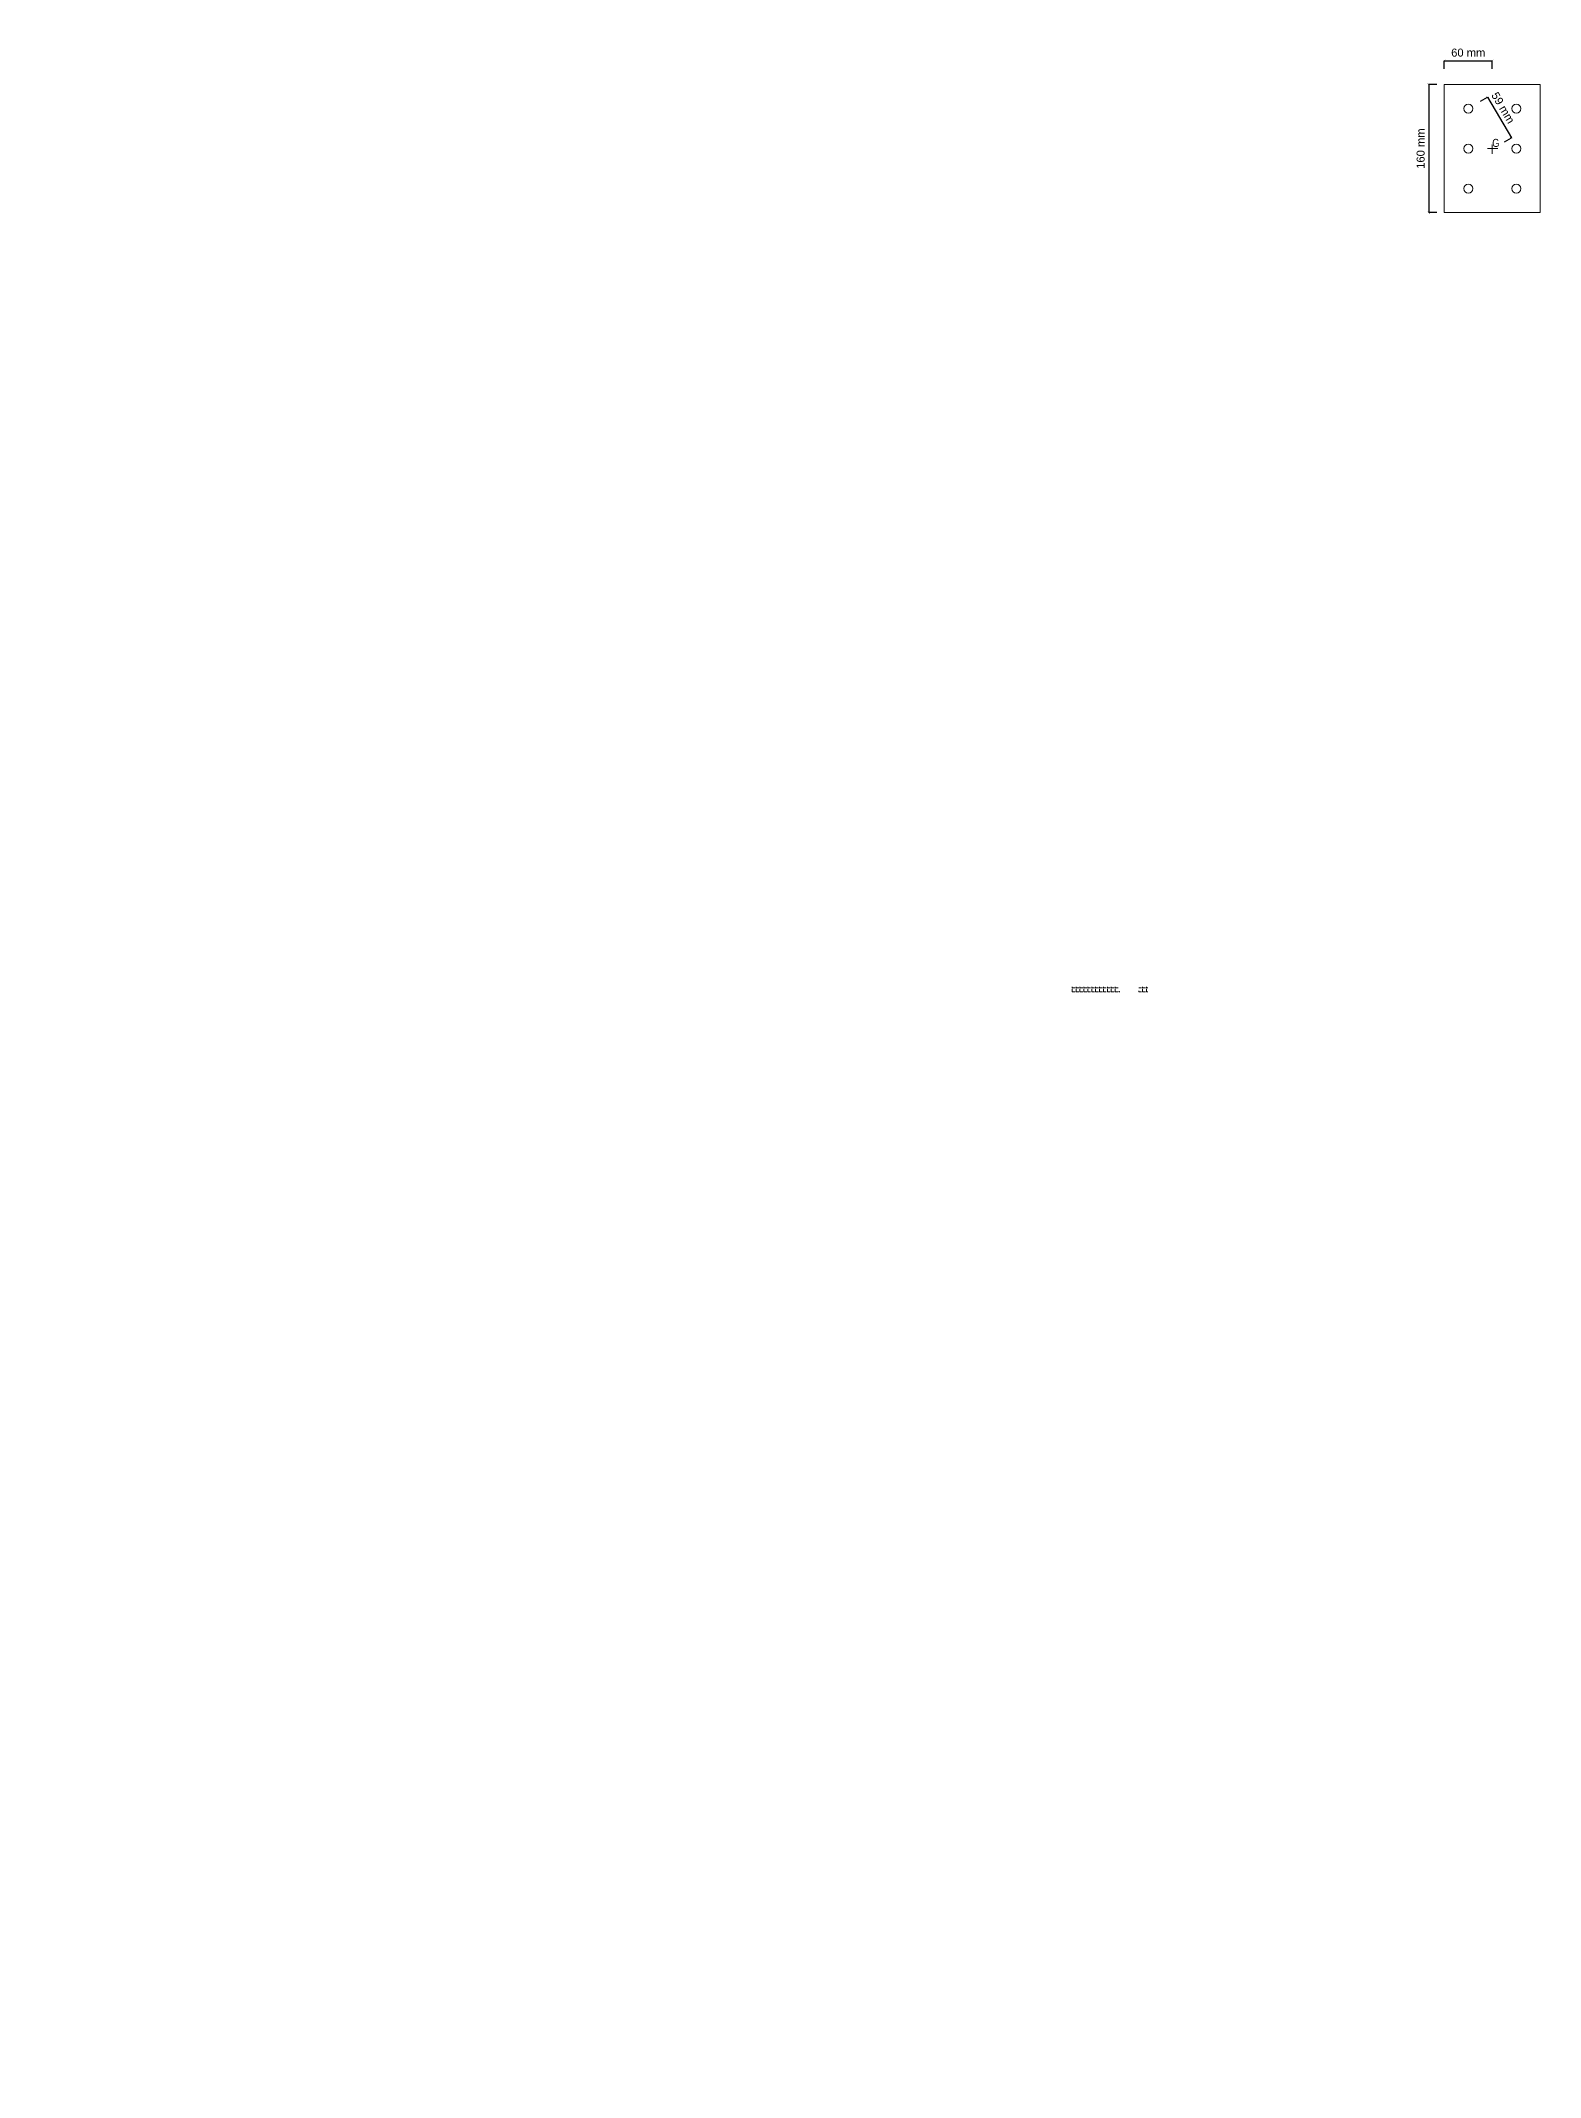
# Model space of a CAD drawing. Header units: millimetres. Extents: x 1415 to 3549, y 2194 to 4677.
# Drawn here: x 1781.716 to 1783.59, y 2307.92 to 2310.465 of the extents above; entities that cross this region are included whole.
import ezdxf

# ---------------------------------------------------------------- set-up
doc = ezdxf.new("R2010")
doc.units = ezdxf.units.MM
doc.linetypes.add('DASHDOT', pattern=[1, 0.5, -0.25, 0, -0.25])
doc.layers.get('0').update_dxf_attribs({"plot": 0})
for name, color, linetype, lineweight in [('giunti', 7, 'Continuous', 15), ('Layer3', 7, 'Continuous', 15), ('Layer4', 7, 'Continuous', 15), ('quote', 252, 'Continuous', 5)]:
    doc.layers.add(name, color=color, linetype=linetype, lineweight=lineweight)
doc.layers.add('retini', color=7, linetype='DASHDOT', lineweight=9, true_color=0x636466)
doc.styles.add('per i setti', font='ARIALN.TTF')
doc.styles.get("Standard").update_dxf_attribs({"font": 'arial.ttf'})
doc.dimstyles.new('quote acciaio', dxfattribs={"dimtxt": 0.01, "dimasz": 0.0025, "dimexe": 0, "dimexo": 0, "dimgap": 0.005, "dimtad": 2, "dimdec": 0, "dimlfac": 1000, "dimzin": 0, "dimdsep": 46, "dimtxsty": 'Standard', "dimblk": 'ARCHTICK', "dimcen": 0, "dimclre": 252, "dimadec": 0, "dimazin": 0, "dimtfac": 1, "dimtdec": 0, "dimtofl": 0, "dimtmove": 0, "dimatfit": 3, "dimfxl": 0.01, "dimfxlon": 1, "dimtolj": 1, "dimtzin": 0, "dimarcsym": 0})
pattern_1 = [(0, (2147.8576, 2340.5376), (0, 6.985), [5.08, -1.905]), (90, (2147.8576, 2340.5376), (-6.985, 4e-16), [5.08, -1.905])]
pattern_2 = [(0, (0, 0), (0, 0.0048895), [0.003556, -0.0013335]), (90, (0, 0), (-0.0048895, 3e-19), [0.003556, -0.0013335])]

# ---------------------------------------------------------------- blocks, each defined once
blk = doc.blocks.new('_ArchTick')
at = {"color": 0, "linetype": 'ByBlock', "const_width": 0.15}
blk.add_lwpolyline([(-0.5, -0.5), (0.5, 0.5)], dxfattribs=at)
blk = doc.blocks.new('*D473')
at = {"layer": 'Defpoints', "color": 0, "transparency": 16777216}
for p in [(1783.4702, 2310.4104), (1783.4508, 2310.2504), (1783.4702, 2310.2504)]:
    blk.add_point(p, dxfattribs=at)
at = {"layer": 'quote', "color": 252, "lineweight": -2, "transparency": 16777216}
for p, q in [((1783.4608, 2310.4104), (1783.4508, 2310.4104)), ((1783.4608, 2310.2504), (1783.4508, 2310.2504))]:
    blk.add_line(p, q, dxfattribs=at)
at = {"layer": 'quote', "color": 0, "linetype": 'Continuous', "lineweight": -2, "transparency": 16777216}
blk.add_line((1783.4508, 2310.4104), (1783.4508, 2310.2504), dxfattribs=at)
at = {"layer": 'quote', "color": 0, "lineweight": -2, "transparency": 16777216, "xscale": 0.0025, "yscale": 0.0025, "zscale": 0.0025}
for p, rotation in [((1783.4508, 2310.4104), 90), ((1783.4508, 2310.2504), 270)]:
    blk.add_blockref('_ArchTick', p, dxfattribs=dict(at, rotation=rotation))
at = {"layer": 'quote', "color": 0, "transparency": 16777216, "insert": (1783.4407, 2310.3304), "char_height": 0.01, "attachment_point": 5, "rotation": 90}
blk.add_mtext('\\A1;160 mm', dxfattribs=at)
blk = doc.blocks.new('*D474')
at = {"layer": 'Defpoints', "color": 0, "transparency": 16777216}
for p in [(1783.5302, 2310.4402), (1783.4702, 2310.4104), (1783.5302, 2310.4104)]:
    blk.add_point(p, dxfattribs=at)
at = {"layer": 'quote', "color": 252, "lineweight": -2, "transparency": 16777216}
for p, q in [((1783.4702, 2310.4302), (1783.4702, 2310.4402)), ((1783.5302, 2310.4302), (1783.5302, 2310.4402))]:
    blk.add_line(p, q, dxfattribs=at)
at = {"layer": 'quote', "color": 0, "linetype": 'Continuous', "lineweight": -2, "transparency": 16777216}
blk.add_line((1783.4702, 2310.4402), (1783.5302, 2310.4402), dxfattribs=at)
at = {"layer": 'quote', "color": 0, "lineweight": -2, "transparency": 16777216, "xscale": 0.0025, "yscale": 0.0025, "zscale": 0.0025, "rotation": 180}
blk.add_blockref('_ArchTick', (1783.4702, 2310.4402), dxfattribs=at)
at = {"layer": 'quote', "color": 0, "lineweight": -2, "transparency": 16777216, "xscale": 0.0025, "yscale": 0.0025, "zscale": 0.0025}
blk.add_blockref('_ArchTick', (1783.5302, 2310.4402), dxfattribs=at)
at = {"layer": 'quote', "color": 0, "transparency": 16777216, "insert": (1783.5002, 2310.4503), "char_height": 0.01, "attachment_point": 5}
blk.add_mtext('\\A1;60 mm', dxfattribs=at)
blk = doc.blocks.new('*D475')
at = {"layer": 'Defpoints', "color": 0, "transparency": 16777216}
for p in [(1783.5002, 2310.3804), (1783.5302, 2310.3297), (1783.5541, 2310.3439)]:
    blk.add_point(p, dxfattribs=at)
at = {"layer": 'Layer3', "color": 252, "lineweight": -2, "transparency": 16777216}
for p, q in [((1783.5156, 2310.3895), (1783.5242, 2310.3946)), ((1783.5455, 2310.3388), (1783.5541, 2310.3439))]:
    blk.add_line(p, q, dxfattribs=at)
at = {"layer": 'Layer3', "color": 0, "linetype": 'Continuous', "lineweight": -2, "transparency": 16777216}
blk.add_line((1783.5242, 2310.3946), (1783.5541, 2310.3439), dxfattribs=at)
at = {"layer": 'Layer3', "color": 0, "lineweight": -2, "transparency": 16777216, "xscale": 0.0025, "yscale": 0.0025, "zscale": 0.0025}
for p, rotation in [((1783.5242, 2310.3946), 120.5902713778861), ((1783.5541, 2310.3439), 300.5902713778861)]:
    blk.add_blockref('_ArchTick', p, dxfattribs=dict(at, rotation=rotation))
at = {"layer": 'Layer3', "color": 0, "transparency": 16777216, "insert": (1783.5437, 2310.3814), "char_height": 0.01, "attachment_point": 5, "rotation": 300.5903}
blk.add_mtext('\\A1;59 mm', dxfattribs=at)

msp = doc.modelspace()

# ---------------------------------------------------------------- hatches: boundary and pattern name
at = {"layer": 'Layer4'}
h = msp.add_hatch(dxfattribs=at)
h.set_pattern_fill('ANGLE', color=256)
h.set_pattern_definition([(0, (0, -0.3075), (0, 6.985), [5.08, -1.905]), (90, (0, -0.3075), (-6.985, 4e-16), [5.08, -1.905])])
h.paths.add_polyline_path([(1781.8303, 2309.1884), (1781.8183, 2309.1884), (1781.8183, 2308.8859), (1781.8183, 2308.8846), (1781.8303, 2308.8846)])
h.paths.add_polyline_path([(1782.0365, 2309.1884), (1782.0365, 2308.8847), (1782.0483, 2308.8846), (1782.0483, 2309.1134), (1782.0484, 2309.1884)])
h.paths.add_polyline_path([(1781.9258, 2308.9984), (1781.9412, 2308.9984), (1781.9412, 2309.0139), (1781.9258, 2309.0139)], flags=9)
h.paths.add_polyline_path([(1781.8907, 2308.9984), (1781.9061, 2308.9984), (1781.9061, 2309.0139), (1781.8907, 2309.0139)], flags=9)
h.paths.add_polyline_path([(1781.9607, 2308.9984), (1781.9761, 2308.9984), (1781.9761, 2309.0139), (1781.9607, 2309.0139)], flags=9)
h.paths.add_polyline_path([(1782.0049, 2308.9606), (1782.0203, 2308.9606), (1782.0203, 2308.976), (1782.0049, 2308.976)], flags=9)
h.paths.add_polyline_path([(1782.0052, 2308.9256), (1782.0206, 2308.9256), (1782.0206, 2308.941), (1782.0052, 2308.941)], flags=9)
h.paths.add_polyline_path([(1782.005, 2308.8756), (1782.0204, 2308.8756), (1782.0204, 2308.8911), (1782.005, 2308.8911)], flags=9)
h.paths.add_polyline_path([(1782.0052, 2308.8257), (1782.0206, 2308.8257), (1782.0206, 2308.8411), (1782.0052, 2308.8411)], flags=9)
h.paths.add_polyline_path([(1782.0049, 2308.7907), (1782.0203, 2308.7907), (1782.0203, 2308.8061), (1782.0049, 2308.8061)], flags=9)
h.paths.add_polyline_path([(1781.8404, 2308.8806), (1781.8616, 2308.8806), (1781.8616, 2308.8961), (1781.8404, 2308.8961)], flags=9)
h.paths.add_polyline_path([(1781.9229, 2309.0295), (1781.9441, 2309.0295), (1781.9441, 2309.0449), (1781.9229, 2309.0449)], flags=9)
h.paths.add_polyline_path([(1781.9229, 2309.1392), (1781.9441, 2309.1392), (1781.9441, 2309.1547), (1781.9229, 2309.1547)], flags=9)
h.paths.add_polyline_path([(1781.7859, 2308.9654), (1781.8013, 2308.9654), (1781.8013, 2308.9809), (1781.7859, 2308.9809)], flags=9)
h.paths.add_polyline_path([(1781.8348, 2308.9654), (1781.8502, 2308.9654), (1781.8502, 2308.9809), (1781.8348, 2308.9809)], flags=9)
h.paths.add_polyline_path([(1782.0648, 2308.9654), (1782.0802, 2308.9654), (1782.0802, 2308.9809), (1782.0648, 2308.9809)], flags=9)
h.paths.add_polyline_path([(1782.0159, 2308.9654), (1782.0313, 2308.9654), (1782.0313, 2308.9809), (1782.0159, 2308.9809)], flags=9)
h.paths.add_polyline_path([(1781.7157, 2308.8756), (1781.7369, 2308.8756), (1781.7369, 2308.8911), (1781.7157, 2308.8911)], flags=9)
h.paths.add_polyline_path([(1781.7589, 2309.0906), (1781.7743, 2309.0906), (1781.7743, 2309.1061), (1781.7589, 2309.1061)], flags=9)
h.paths.add_polyline_path([(1781.7589, 2309.0356), (1781.7743, 2309.0356), (1781.7743, 2309.0511), (1781.7589, 2309.0511)], flags=9)
h.paths.add_polyline_path([(1781.7589, 2308.9556), (1781.7743, 2308.9556), (1781.7743, 2308.9711), (1781.7589, 2308.9711)], flags=9)
h.paths.add_polyline_path([(1781.7589, 2308.8756), (1781.7743, 2308.8756), (1781.7743, 2308.8911), (1781.7589, 2308.8911)], flags=9)
h.paths.add_polyline_path([(1781.7589, 2308.7956), (1781.7743, 2308.7956), (1781.7743, 2308.8111), (1781.7589, 2308.8111)], flags=9)
h.paths.add_polyline_path([(1782.2104, 2308.8756), (1782.2316, 2308.8756), (1782.2316, 2308.8911), (1782.2104, 2308.8911)], flags=9)
h.paths.add_polyline_path([(1782.1647, 2309.1839), (1782.2104, 2309.1839), (1782.2104, 2309.1994), (1782.1647, 2309.1994)], flags=9)
h.paths.add_polyline_path([(1781.942, 2308.7183), (1782.0107, 2308.7183), (1782.0107, 2308.7337), (1781.942, 2308.7337)], flags=9)
h.paths.add_polyline_path([(1781.9213, 2308.7495), (1781.9426, 2308.7495), (1781.9426, 2308.765), (1781.9213, 2308.765)], flags=9)
h.paths.add_polyline_path([(1781.8492, 2308.9344), (1781.8646, 2308.9344), (1781.8646, 2308.9498), (1781.8492, 2308.9498)], flags=9)
h.paths.add_polyline_path([(1782.0023, 2308.9344), (1782.0177, 2308.9344), (1782.0177, 2308.9498), (1782.0023, 2308.9498)], flags=9)
h.paths.add_polyline_path([(1781.7787, 2307.9198), (1782.058, 2307.9198), (1782.058, 2307.9993), (1781.7787, 2307.9993)], flags=9)
h.paths.add_polyline_path([(1781.7787, 2308.3695), (1782.0807, 2308.3695), (1782.0807, 2308.4492), (1781.7787, 2308.4492)], flags=9)
h.paths.add_polyline_path([(1782.3314, 2308.4402), (1782.4921, 2308.4402), (1782.4921, 2308.4814), (1782.3314, 2308.4814)], flags=9)
h.paths.add_polyline_path([(1782.3275, 2309.2375), (1782.5239, 2309.2375), (1782.5239, 2309.2787), (1782.3275, 2309.2787)], flags=9)
h.paths.add_polyline_path([(1782.1113, 2309.16), (1782.1113, 2309.186), (1782.0907, 2309.186), (1782.0907, 2309.16)], flags=9)
h.paths.add_polyline_path([(1781.7733, 2309.16), (1781.7733, 2309.186), (1781.7527, 2309.186), (1781.7527, 2309.16)], flags=9)
h.paths.add_polyline_path([(1781.7721, 2309.3103), (1782.4522, 2309.3103), (1782.4522, 2309.3618), (1781.7721, 2309.3618)], flags=9)
h = msp.add_hatch(dxfattribs=at)
h.set_pattern_fill('ANGLE', color=0)
h.set_pattern_definition(pattern_1)
h.paths.add_polyline_path([(1781.7244, 2309.3043), (1781.7169, 2309.3043), (1781.7169, 2309.2816), (1781.7244, 2309.2816)])
h = msp.add_hatch(dxfattribs=at)
h.set_pattern_fill('ANGLE', color=0)
h.set_pattern_definition(pattern_1)
h.paths.add_polyline_path([(1781.7169, 2309.1443), (1781.7244, 2309.1443), (1781.7244, 2309.167), (1781.7169, 2309.167)])
h.paths.add_polyline_path([(1781.7244, 2309.217), (1781.7169, 2309.217), (1781.7169, 2309.1816), (1781.7244, 2309.1816)])
h.paths.add_polyline_path([(1781.7244, 2309.267), (1781.7169, 2309.267), (1781.7169, 2309.2316), (1781.7244, 2309.2316)])
at = {"layer": 'retini', "true_color": 0xc7c8ca, "transparency": 33554687}
h = msp.add_hatch(dxfattribs=at)
h.set_pattern_fill('ANGLE', color=9, scale=0.0007)
h.set_pattern_definition(pattern_2)
h.paths.add_polyline_path([(1783.063, 2309.2777, 0.023478), (1783.0633, 2309.2774), (1783.0645, 2309.2766), (1783.0044, 2309.2766), (1783.0044, 2309.2826), (1783.063, 2309.2825)])
h.paths.add_polyline_path([(1783.0997, 2309.2766), (1783.0869, 2309.2766), (1783.088, 2309.2774, 0.023478), (1783.0884, 2309.2777), (1783.0884, 2309.2825), (1783.0997, 2309.2825)])
h = msp.add_hatch(dxfattribs=at)
h.set_pattern_fill('ANGLE', color=9, scale=0.0007)
h.set_pattern_definition(pattern_2)
h.paths.add_polyline_path([(1783.063, 2309.2777, 0.023478), (1783.0633, 2309.2774), (1783.0645, 2309.2766), (1783.0044, 2309.2766), (1783.0044, 2309.2826), (1783.063, 2309.2825)])
h.paths.add_polyline_path([(1783.0997, 2309.2766), (1783.0869, 2309.2766), (1783.088, 2309.2774, 0.023478), (1783.0884, 2309.2777), (1783.0884, 2309.2825), (1783.0997, 2309.2825)])
h = msp.add_hatch(dxfattribs=at)
h.set_pattern_fill('ANGLE', color=9, scale=0.0007)
h.set_pattern_definition(pattern_2)
h.paths.add_polyline_path([(1783.0997, 2309.2825), (1783.0884, 2309.2825), (1783.0884, 2309.2777, -0.023478), (1783.088, 2309.2774), (1783.0869, 2309.2766), (1783.0997, 2309.2766)])

# ---------------------------------------------------------------- linework, layer by layer
at = {"layer": 'giunti'}
msp.add_lwpolyline([(1783.4702, 2310.2504), (1783.5902, 2310.2504), (1783.5902, 2310.4104), (1783.4702, 2310.4104), (1783.4702, 2310.2504)], dxfattribs=at)
at = {"layer": 'Layer3'}
for points in [[(1783.5243, 2310.3304), (1783.537, 2310.3304)], [(1783.5302, 2310.3355), (1783.5302, 2310.324)]]:
    msp.add_lwpolyline(points, dxfattribs=at)
for centre in [(1783.5002, 2310.3804), (1783.5602, 2310.3804), (1783.5002, 2310.3304), (1783.5602, 2310.3304), (1783.5002, 2310.2804), (1783.5602, 2310.2804)]:
    msp.add_circle(centre, 0.00567, dxfattribs=at)

# ---------------------------------------------------------------- texts
at = {"layer": 'Layer3', "insert": (1783.5302, 2310.3425), "char_height": 0.01, "attachment_point": 1, "style": 'per i setti'}
msp.add_mtext_dynamic_manual_height_columns('G', width=0.034081, gutter_width=12.5, heights=[0], dxfattribs=at)

# ---------------------------------------------------------------- dimensions: what is measured, and where the dimension line sits
at = {"layer": 'Layer3'}
dim = msp.add_linear_dim(base=(1783.5541, 2310.3439), p1=(1783.5002, 2310.3804), p2=(1783.5302, 2310.3297), angle=300.5903, text='<> mm', dimstyle='quote acciaio', dxfattribs=at)
dim.commit()
dim.dimension.update_dxf_attribs({"geometry": '*D475', "text_midpoint": (1783.535, 2310.3762), "dimtype": 161})
at = {"layer": 'quote'}
dim = msp.add_linear_dim(base=(1783.5302, 2310.4402), p1=(1783.4702, 2310.4104), p2=(1783.5302, 2310.4104), text='<> mm', dimstyle='quote acciaio', dxfattribs=at)
dim.commit()
dim.dimension.update_dxf_attribs({"geometry": '*D474', "text_midpoint": (1783.5002, 2310.4503)})
dim = msp.add_linear_dim(base=(1783.4508, 2310.2504), p1=(1783.4702, 2310.4104), p2=(1783.4702, 2310.2504), angle=90, text='<> mm', dimstyle='quote acciaio', dxfattribs=at)
dim.commit()
dim.dimension.update_dxf_attribs({"geometry": '*D473', "text_midpoint": (1783.4407, 2310.3304)})

doc.saveas('drawing.dxf')
